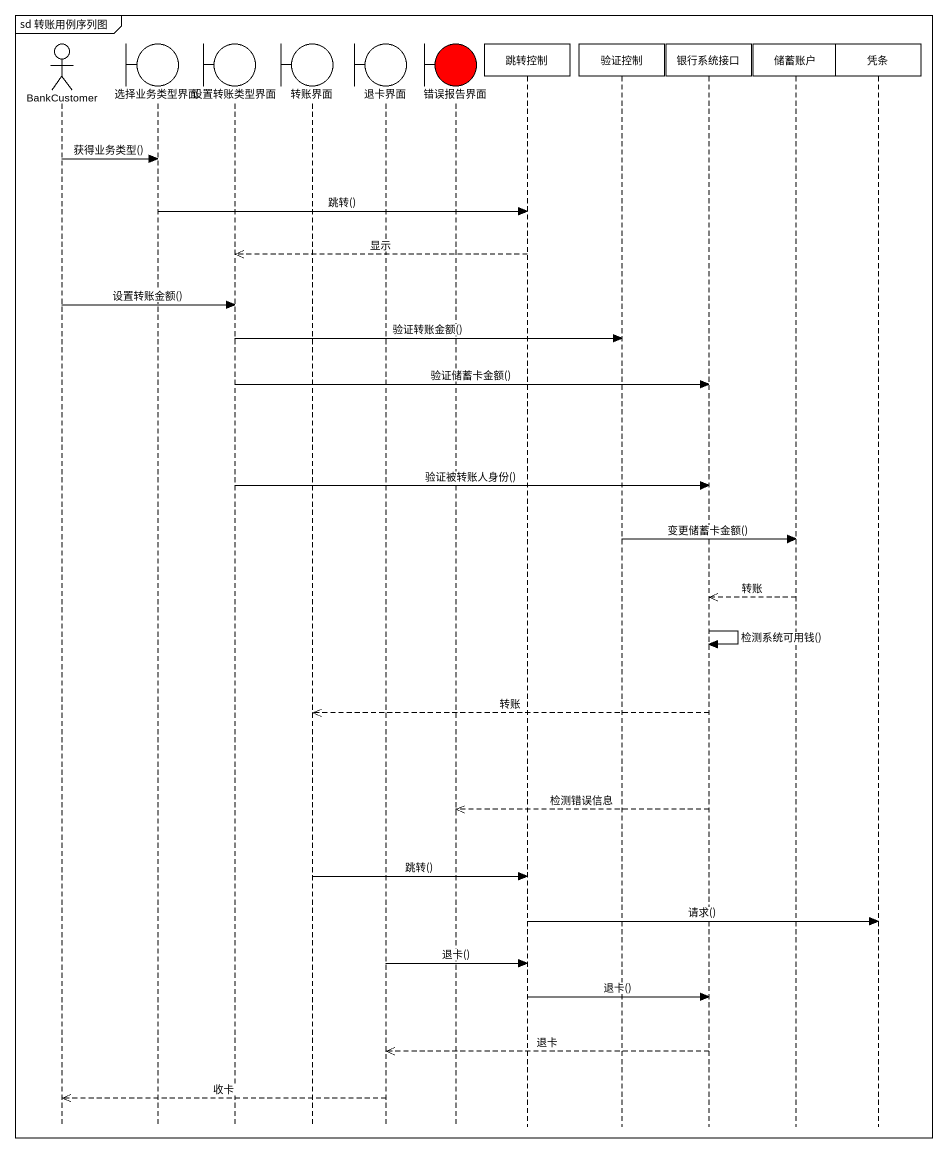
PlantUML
@startuml
mainframe sd 转账用例序列图
hide footbox
actor BankCustomer
boundary 选择业务类型界面 #FFFFFF
boundary 设置转账类型界面 #FFFFFF
boundary 转账界面
boundary 退卡界面
boundary 错误报告界面 #FF0000
participant 跳转控制 #FFFFFF
participant 验证控制 #FFFFFF
participant 银行系统接口 #FFFFFF
participant 储蓄账户 #FFFFFF
participant 凭条 #FFFFFF

BankCustomer -> 选择业务类型界面 : 获得业务类型()
选择业务类型界面 -> 跳转控制 : 跳转()
跳转控制 -->> 设置转账类型界面 : 显示
BankCustomer -> 设置转账类型界面 : 设置转账金额()
设置转账类型界面 -> 验证控制 : 验证转账金额()
设置转账类型界面 -> 银行系统接口 : 验证储蓄卡金额()
设置转账类型界面 -> 银行系统接口 : 验证被转账人身份()
验证控制 -> 储蓄账户 : 变更储蓄卡金额()
储蓄账户 -->> 银行系统接口 : 转账
银行系统接口 -> 银行系统接口 : 检测系统可用钱()
银行系统接口 -->> 转账界面 : 转账
银行系统接口 -->> 错误报告界面 : 检测错误信息
转账界面 -> 跳转控制 : 跳转()
跳转控制 -> 凭条 : 请求()
退卡界面 -> 跳转控制 : 退卡()
跳转控制 -> 银行系统接口 : 退卡()
银行系统接口 -->> 退卡界面 : 退卡
退卡界面 -->> BankCustomer : 收卡
@enduml
